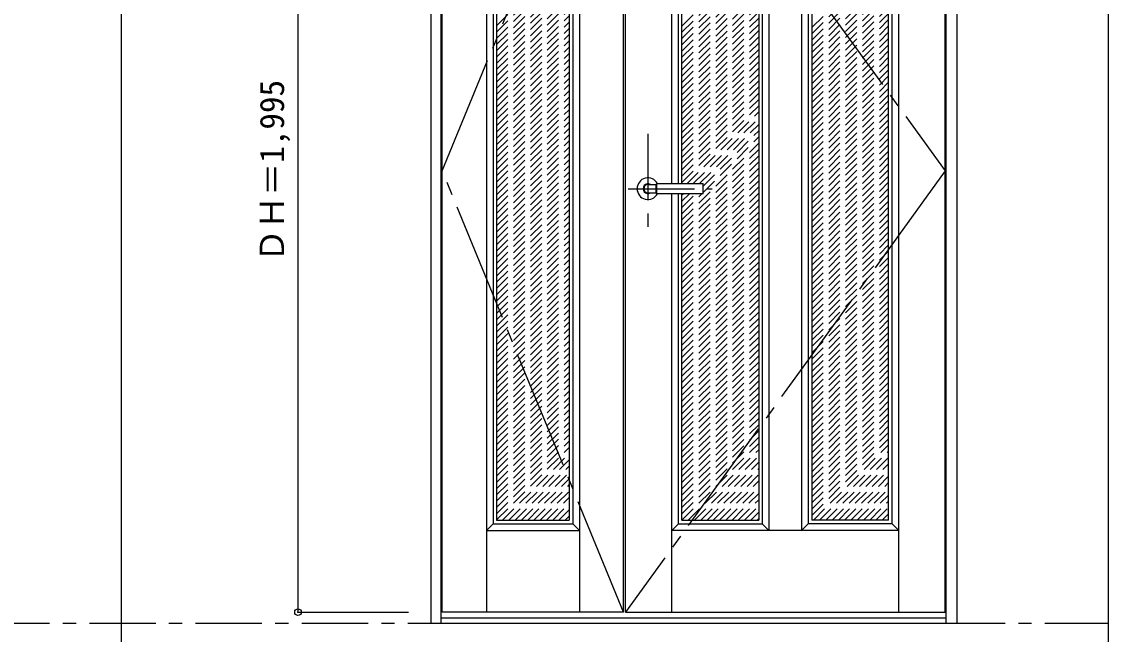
# Model space of a CAD drawing. Units: millimetres, scale not verified. Extents: x -6000 to 5700, y -4307 to 4260.
# Drawn here: x -3483 to -1027, y -2588 to -1202 of the extents above; entities that cross this region are included whole.
import ezdxf
from ezdxf.enums import TextEntityAlignment as Align

# ---------------------------------------------------------------- set-up
doc = ezdxf.new("R2010")
doc.units = ezdxf.units.MM
doc.header["$LTSCALE"] = 30
doc.header["$PDMODE"] = 32
doc.header["$PDSIZE"] = 15
for name, pattern in [('CHAIN1', [8, 5, -1, 1, -1]), ('CHAIN2', [12, 9, -1, 1, -1]), ('DASHED1', [1.8, 1.2, -0.6])]:
    doc.linetypes.add(name, pattern=pattern)
for name, color, linetype in [('0-1_通り芯', 4, 'CHAIN1'), ('0-2_扉', 3, 'Continuous'), ('0-3_仕上げ', 7, 'Continuous'), ('0-4_枠', 3, 'Continuous'), ('0-5_レバー', 3, 'Continuous'), ('0-7_', 7, 'CHAIN2'), ('0-B_寸法', 7, 'Continuous'), ('0-C_ハッチ', 4, 'DASHED1'), ('F-1_枠', 6, 'Continuous')]:
    doc.layers.add(name, color=color, linetype=linetype)
doc.styles.add('ＭＳ ゴシック', font='')
doc.styles.get('ＭＳ ゴシック').set_extended_font_data('MS Gothic')

msp = doc.modelspace()

# ---------------------------------------------------------------- linework, layer by layer
at = {"layer": '0-1_通り芯'}
for p, q in [((-2067.4, -1456), (-2067.4, -1666)), ((-2112.4, -1580), (-1922.4, -1580))]:
    msp.add_line(p, q, dxfattribs=at)
at = {"layer": '0-1_通り芯', "color": 7}
msp.add_line((-5490, -2562.5), (-1026.8, -2562.5), dxfattribs=at)
at = {"layer": '0-2_扉'}
for p, q in [((-2532.4, -2537.5), (-2532.4, -542.5)), ((-2122.4, -2537.5), (-2122.4, -542.5)), ((-2118.4, -2537.5), (-2118.4, -542.5)), ((-1395.4, -2537.5), (-1395.4, -542.5)), ((-2122.4, -2537.5), (-2532.4, -2537.5)), ((-2118.4, -2537.5), (-1395.4, -2537.5))]:
    msp.add_line(p, q, dxfattribs=at)
at = {"layer": '0-3_仕上げ'}
for p, q in [((-2432.4, -542.5), (-2432.4, -2537.5)), ((-2222.4, -542.5), (-2222.4, -2537.5)), ((-2013.4, -1568.5), (-2013.4, -542.5)), ((-1500.4, -2537.5), (-1500.4, -542.5)), ((-1793.9, -677.5), (-1793.9, -2352.5)), ((-1719.9, -677.5), (-1719.9, -2352.5)), ((-2013.4, -2537.5), (-2013.4, -1591.5)), ((-2417.4, -2337.5), (-2432.4, -2352.5)), ((-2432.4, -2352.5), (-2222.4, -2352.5)), ((-2237.4, -2337.5), (-2222.4, -2352.5)), ((-1998.4, -2337.5), (-2013.4, -2352.5)), ((-1500.4, -2352.5), (-2013.4, -2352.5)), ((-1808.9, -2337.5), (-1793.9, -2352.5)), ((-1704.9, -2337.5), (-1719.9, -2352.5)), ((-1515.4, -2337.5), (-1500.4, -2352.5))]:
    msp.add_line(p, q, dxfattribs=at)
at = {"layer": '0-3_仕上げ', "color": 4}
for p, q in [((-2409.4, -700.5), (-2409.4, -2329.5)), ((-2245.4, -700.5), (-2245.4, -2329.5)), ((-1990.4, -1568.5), (-1990.4, -700.5)), ((-1816.9, -700.5), (-1816.9, -2329.5)), ((-1696.9, -700.5), (-1696.9, -2329.5)), ((-1523.4, -2329.5), (-1523.4, -700.5)), ((-1990.4, -2329.5), (-1990.4, -1591.5)), ((-2409.4, -2329.5), (-2245.4, -2329.5)), ((-1990.4, -2329.5), (-1816.9, -2329.5)), ((-1523.4, -2329.5), (-1696.9, -2329.5))]:
    msp.add_line(p, q, dxfattribs=at)
at = {"layer": '0-3_仕上げ', "color": 3}
for p, q in [((-2237.4, -692.5), (-2237.4, -2337.5)), ((-1998.4, -1568.5), (-1998.4, -692.5)), ((-1808.9, -692.5), (-1808.9, -2337.5)), ((-1704.9, -692.5), (-1704.9, -2337.5)), ((-1515.4, -2337.5), (-1515.4, -692.5)), ((-1998.4, -2337.5), (-1998.4, -1591.5)), ((-1998.4, -2337.5), (-1808.9, -2337.5)), ((-1515.4, -2337.5), (-1704.9, -2337.5))]:
    msp.add_line(p, q, dxfattribs=at)
msp.add_lwpolyline([(-2417.4, -692.5), (-2417.4, -2337.5), (-2237.4, -2337.5)], dxfattribs=at)
at = {"layer": '0-4_枠'}
for p, q in [((-2558.4, -515.5), (-2558.4, -2562.5)), ((-2534.4, -2562.5), (-2534.4, -515.5)), ((-1393.4, -2562.5), (-1393.4, -515.5)), ((-1369.4, -515.5), (-1369.4, -2562.5)), ((-2534.4, -2550.5), (-1393.4, -2550.5)), ((-2558.4, -2562.5), (-1369.4, -2562.5))]:
    msp.add_line(p, q, dxfattribs=at)
at = {"layer": '0-5_レバー'}
for p, q in [((-2067.4, -1570.5), (-2048.4, -1570.5)), ((-2048.4, -1569.5), (-2047.4, -1568.5)), ((-2048.4, -1590.5), (-2048.4, -1569.5)), ((-2047.4, -1568.5), (-1943.4, -1568.5)), ((-1942.4, -1569.5), (-1943.4, -1568.5)), ((-1942.4, -1590.5), (-1942.4, -1569.5)), ((-2067.4, -1589.5), (-2048.4, -1589.5)), ((-2048.4, -1590.5), (-2047.4, -1591.5)), ((-1943.4, -1591.5), (-2047.4, -1591.5)), ((-1942.4, -1590.5), (-1943.4, -1591.5))]:
    msp.add_line(p, q, dxfattribs=at)
at = {"layer": '0-5_レバー', "color": 4}
for p, q in [((-2047.4, -1591.5), (-2047.4, -1568.5)), ((-1943.4, -1568.5), (-1943.4, -1591.5))]:
    msp.add_line(p, q, dxfattribs=at)
for radius, start, end in [(24.55, 27.93255, 332.06745), (11, 59.72736, 300.27264)]:
    msp.add_arc((-2067.4, -1580), radius, start, end, dxfattribs=at)
at = {"layer": '0-5_レバー'}
msp.add_arc((-2067.4, -1580), 9.5, 90, 270, dxfattribs=at)
at = {"layer": '0-7_'}
for points in [[(-2122.4, -2537.5), (-2532.4, -1540), (-2122.4, -542.5)], [(-2118.4, -542.5), (-1395.4, -1540), (-2118.4, -2537.5)]]:
    msp.add_lwpolyline(points, dxfattribs=at)
at = {"layer": '0-B_寸法', "color": 4}
for p, q in [((-2858.4, -542.5), (-2858.4, -2537.5)), ((-2858.4, -2537.5), (-2608.4, -2537.5))]:
    msp.add_line(p, q, dxfattribs=at)
at = {"layer": '0-B_寸法'}
msp.add_point((-2858.4, -2537.5), dxfattribs=at)
at = {"layer": '0-C_ハッチ'}
for p, q in [((-2409.4, -1211.77), (-2245.4, -1047.77)), ((-1990.4, -1212.27), (-1816.9, -1038.77)), ((-1990.4, -1226.42), (-1816.9, -1052.92)), ((-1696.9, -1215.76), (-1523.4, -1042.26)), ((-2409.4, -1225.92), (-2245.4, -1061.92)), ((-2409.4, -1240.06), (-2245.4, -1076.06)), ((-1990.4, -1240.56), (-1816.9, -1067.06)), ((-1696.9, -1229.9), (-1523.4, -1056.4)), ((-1696.9, -1244.04), (-1523.4, -1070.54)), ((-2409.4, -1254.2), (-2245.4, -1090.2)), ((-2409.4, -1268.34), (-2245.4, -1104.34)), ((-1990.4, -1254.7), (-1816.9, -1081.2)), ((-1990.4, -1268.84), (-1816.9, -1095.34)), ((-1696.9, -1258.18), (-1523.4, -1084.68)), ((-1696.9, -1272.33), (-1523.4, -1098.83)), ((-2409.4, -1282.48), (-2245.4, -1118.48)), ((-1990.4, -1282.98), (-1816.9, -1109.48)), ((-1990.4, -1297.13), (-1816.9, -1123.63)), ((-1696.9, -1286.47), (-1523.4, -1112.97)), ((-1696.9, -1300.61), (-1523.4, -1127.11)), ((-2409.4, -1296.63), (-2245.4, -1132.63)), ((-2409.4, -1310.77), (-2245.4, -1146.77)), ((-1990.4, -1311.27), (-1816.9, -1137.77)), ((-1990.4, -1325.41), (-1816.9, -1151.91)), ((-1696.9, -1314.75), (-1523.4, -1141.25)), ((-2409.4, -1324.91), (-2245.4, -1160.91)), ((-2409.4, -1339.05), (-2245.4, -1175.05)), ((-1990.4, -1339.55), (-1816.9, -1166.05)), ((-1696.9, -1328.89), (-1523.4, -1155.39)), ((-1696.9, -1343.04), (-1523.4, -1169.54)), ((-2409.4, -1353.19), (-2245.4, -1189.19)), ((-2409.4, -1367.34), (-2245.4, -1203.34)), ((-1990.4, -1353.69), (-1816.9, -1180.19)), ((-1990.4, -1367.84), (-1816.9, -1194.34)), ((-1696.9, -1357.18), (-1523.4, -1183.68)), ((-1696.9, -1371.32), (-1523.4, -1197.82)), ((-2409.4, -1381.48), (-2245.4, -1217.48)), ((-1990.4, -1381.98), (-1816.9, -1208.48)), ((-1990.4, -1396.12), (-1816.9, -1222.62)), ((-1696.9, -1385.46), (-1523.4, -1211.96)), ((-1696.9, -1399.61), (-1523.4, -1226.11)), ((-2409.4, -1395.62), (-2245.4, -1231.62)), ((-2409.4, -1409.76), (-2245.4, -1245.76)), ((-1990.4, -1410.26), (-1816.9, -1236.76)), ((-1990.4, -1424.4), (-1816.9, -1250.9)), ((-1696.9, -1413.75), (-1523.4, -1240.25)), ((-2409.4, -1423.91), (-2245.4, -1259.91)), ((-2409.4, -1438.05), (-2245.4, -1274.05)), ((-1990.4, -1438.55), (-1816.9, -1265.05)), ((-1696.9, -1427.89), (-1523.4, -1254.39)), ((-1696.9, -1442.03), (-1523.4, -1268.53)), ((-2409.4, -1452.19), (-2245.4, -1288.19)), ((-1990.4, -1452.69), (-1816.9, -1279.19)), ((-1990.4, -1466.83), (-1816.9, -1293.33)), ((-1696.9, -1456.17), (-1523.4, -1282.67)), ((-1696.9, -1470.32), (-1523.4, -1296.82)), ((-2409.4, -1466.33), (-2245.4, -1302.33)), ((-2409.4, -1480.47), (-2245.4, -1316.47)), ((-1990.4, -1480.97), (-1816.9, -1307.47)), ((-1990.4, -1495.12), (-1816.9, -1321.62)), ((-1696.9, -1484.46), (-1523.4, -1310.96)), ((-1696.9, -1498.6), (-1523.4, -1325.1)), ((-2409.4, -1494.62), (-2245.4, -1330.62)), ((-2409.4, -1508.76), (-2245.4, -1344.76)), ((-1990.4, -1509.26), (-1816.9, -1335.76)), ((-1990.4, -1523.4), (-1816.9, -1349.9)), ((-1696.9, -1512.74), (-1523.4, -1339.24)), ((-2409.4, -1522.9), (-2245.4, -1358.9)), ((-2409.4, -1537.04), (-2245.4, -1373.04)), ((-1990.4, -1537.54), (-1816.9, -1364.04)), ((-1696.9, -1526.88), (-1523.4, -1353.38)), ((-1696.9, -1541.03), (-1523.4, -1367.53)), ((-2409.4, -1551.18), (-2245.4, -1387.18)), ((-1990.4, -1551.68), (-1816.9, -1378.18)), ((-1990.4, -1565.83), (-1816.9, -1392.33)), ((-1696.9, -1555.17), (-1523.4, -1381.67)), ((-1696.9, -1569.31), (-1523.4, -1395.81)), ((-2409.4, -1565.33), (-2245.4, -1401.33)), ((-2409.4, -1579.47), (-2245.4, -1415.47)), ((-1978.93, -1568.5), (-1816.9, -1406.47)), ((-1964.79, -1568.5), (-1816.9, -1420.61)), ((-1696.9, -1583.45), (-1523.4, -1409.95)), ((-1696.9, -1597.6), (-1523.4, -1424.1)), ((-2409.4, -1593.61), (-2245.4, -1429.61)), ((-2409.4, -1607.75), (-2245.4, -1443.75)), ((-1950.65, -1568.5), (-1816.9, -1434.75)), ((-1942.4, -1574.39), (-1816.9, -1448.89)), ((-1696.9, -1611.74), (-1523.4, -1438.24)), ((-2409.4, -1621.9), (-2245.4, -1457.9)), ((-2409.4, -1636.04), (-2245.4, -1472.04)), ((-1942.4, -1588.54), (-1816.9, -1463.04)), ((-1696.9, -1625.88), (-1523.4, -1452.38)), ((-1696.9, -1640.02), (-1523.4, -1466.52)), ((-2409.4, -1650.18), (-2245.4, -1486.18)), ((-1990.4, -1650.68), (-1816.9, -1477.18)), ((-1990.4, -1664.82), (-1816.9, -1491.32)), ((-1696.9, -1654.16), (-1523.4, -1480.66)), ((-1696.9, -1668.31), (-1523.4, -1494.81)), ((-2409.4, -1664.32), (-2245.4, -1500.32)), ((-2409.4, -1678.46), (-2245.4, -1514.46)), ((-1990.4, -1678.96), (-1816.9, -1505.46)), ((-1990.4, -1693.11), (-1816.9, -1519.61)), ((-1696.9, -1682.45), (-1523.4, -1508.95)), ((-2409.4, -1692.61), (-2245.4, -1528.61)), ((-2409.4, -1706.75), (-2245.4, -1542.75)), ((-1990.4, -1707.25), (-1816.9, -1533.75)), ((-1696.9, -1696.59), (-1523.4, -1523.09)), ((-1696.9, -1710.73), (-1523.4, -1537.23)), ((-2409.4, -1720.89), (-2245.4, -1556.89)), ((-2409.4, -1735.03), (-2245.4, -1571.03)), ((-1990.4, -1721.39), (-1816.9, -1547.89)), ((-1990.4, -1735.53), (-1816.9, -1562.03)), ((-1696.9, -1724.87), (-1523.4, -1551.37)), ((-1696.9, -1739.02), (-1523.4, -1565.52)), ((-2409.4, -1749.17), (-2245.4, -1585.17)), ((-1990.4, -1749.67), (-1816.9, -1576.17)), ((-1990.4, -1763.82), (-1816.9, -1590.32)), ((-1990.4, -1594.11), (-1987.79, -1591.5)), ((-1990.4, -1608.25), (-1973.65, -1591.5)), ((-1990.4, -1622.39), (-1959.5, -1591.5)), ((-1990.4, -1636.54), (-1945.36, -1591.5)), ((-1696.9, -1753.16), (-1523.4, -1579.66)), ((-1696.9, -1767.3), (-1523.4, -1593.8)), ((-2409.4, -1763.32), (-2245.4, -1599.32)), ((-2409.4, -1777.46), (-2245.4, -1613.46)), ((-1990.4, -1777.96), (-1816.9, -1604.46)), ((-1990.4, -1792.1), (-1816.9, -1618.6)), ((-1696.9, -1781.44), (-1523.4, -1607.94)), ((-2409.4, -1791.6), (-2245.4, -1627.6)), ((-2409.4, -1805.74), (-2245.4, -1641.74)), ((-1990.4, -1806.24), (-1816.9, -1632.74)), ((-1696.9, -1795.59), (-1523.4, -1622.09)), ((-1696.9, -1809.73), (-1523.4, -1636.23)), ((-2409.4, -1819.89), (-2245.4, -1655.89)), ((-2409.4, -1834.03), (-2245.4, -1670.03)), ((-1990.4, -1820.38), (-1816.9, -1646.88)), ((-1990.4, -1834.53), (-1816.9, -1661.03)), ((-1696.9, -1823.87), (-1523.4, -1650.37)), ((-1696.9, -1838.01), (-1523.4, -1664.51)), ((-2409.4, -1848.17), (-2245.4, -1684.17)), ((-1990.4, -1848.67), (-1816.9, -1675.17)), ((-1990.4, -1862.81), (-1816.9, -1689.31)), ((-1696.9, -1852.15), (-1523.4, -1678.65)), ((-1696.9, -1866.3), (-1523.4, -1692.8)), ((-2409.4, -1862.31), (-2245.4, -1698.31)), ((-2409.4, -1876.45), (-2245.4, -1712.45)), ((-1990.4, -1876.95), (-1816.9, -1703.45)), ((-1990.4, -1891.1), (-1816.9, -1717.6)), ((-1696.9, -1880.44), (-1523.4, -1706.94)), ((-2409.4, -1890.6), (-2245.4, -1726.6)), ((-2409.4, -1904.74), (-2245.4, -1740.74)), ((-1990.4, -1905.24), (-1816.9, -1731.74)), ((-1696.9, -1894.58), (-1523.4, -1721.08)), ((-1696.9, -1908.72), (-1523.4, -1735.22)), ((-2409.4, -1918.88), (-2245.4, -1754.88)), ((-1990.4, -1919.38), (-1816.9, -1745.88)), ((-1990.4, -1933.52), (-1816.9, -1760.02)), ((-1696.9, -1922.86), (-1523.4, -1749.36)), ((-1696.9, -1937.01), (-1523.4, -1763.51)), ((-2409.4, -1933.02), (-2245.4, -1769.02)), ((-2409.4, -1947.16), (-2245.4, -1783.16)), ((-1990.4, -1947.66), (-1816.9, -1774.16)), ((-1990.4, -1961.81), (-1816.9, -1788.31)), ((-1696.9, -1951.15), (-1523.4, -1777.65)), ((-1696.9, -1965.29), (-1523.4, -1791.79)), ((-2409.4, -1961.31), (-2245.4, -1797.31)), ((-2409.4, -1975.45), (-2245.4, -1811.45)), ((-1990.4, -1975.95), (-1816.9, -1802.45)), ((-1990.4, -1990.09), (-1816.9, -1816.59)), ((-1696.9, -1979.43), (-1523.4, -1805.93)), ((-2409.4, -1989.59), (-2245.4, -1825.59)), ((-2409.4, -2003.73), (-2245.4, -1839.73)), ((-1990.4, -2004.23), (-1816.9, -1830.73)), ((-1696.9, -1993.58), (-1523.4, -1820.08)), ((-1696.9, -2007.72), (-1523.4, -1834.22)), ((-2409.4, -2017.88), (-2245.4, -1853.88)), ((-1990.4, -2018.37), (-1816.9, -1844.87)), ((-1990.4, -2032.52), (-1816.9, -1859.02)), ((-1696.9, -2021.86), (-1523.4, -1848.36)), ((-1696.9, -2036), (-1523.4, -1862.5)), ((-2409.4, -2032.02), (-2245.4, -1868.02)), ((-2409.4, -2046.16), (-2245.4, -1882.16)), ((-1990.4, -2046.66), (-1816.9, -1873.16)), ((-1990.4, -2060.8), (-1816.9, -1887.3)), ((-1696.9, -2050.14), (-1523.4, -1876.64)), ((-1696.9, -2064.29), (-1523.4, -1890.79)), ((-2409.4, -2060.3), (-2245.4, -1896.3)), ((-2409.4, -2074.44), (-2245.4, -1910.44)), ((-1990.4, -2074.94), (-1816.9, -1901.44)), ((-1990.4, -2089.09), (-1816.9, -1915.59)), ((-1696.9, -2078.43), (-1523.4, -1904.93)), ((-2409.4, -2088.59), (-2245.4, -1924.59)), ((-2409.4, -2102.73), (-2245.4, -1938.73)), ((-1990.4, -2103.23), (-1816.9, -1929.73)), ((-1696.9, -2092.57), (-1523.4, -1919.07)), ((-1696.9, -2106.71), (-1523.4, -1933.21)), ((-2409.4, -2116.87), (-2245.4, -1952.87)), ((-1990.4, -2117.37), (-1816.9, -1943.87)), ((-1990.4, -2131.51), (-1816.9, -1958.01)), ((-1696.9, -2120.85), (-1523.4, -1947.35)), ((-1696.9, -2135), (-1523.4, -1961.5)), ((-2409.4, -2131.01), (-2245.4, -1967.01)), ((-2409.4, -2145.15), (-2245.4, -1981.15)), ((-1990.4, -2145.65), (-1816.9, -1972.15)), ((-1990.4, -2159.8), (-1816.9, -1986.3)), ((-1696.9, -2149.14), (-1523.4, -1975.64)), ((-2409.4, -2159.3), (-2245.4, -1995.3)), ((-2409.4, -2173.44), (-2245.4, -2009.44)), ((-1990.4, -2173.94), (-1816.9, -2000.44)), ((-1696.9, -2163.28), (-1523.4, -1989.78)), ((-1696.9, -2177.42), (-1523.4, -2003.92)), ((-2409.4, -2187.58), (-2245.4, -2023.58)), ((-2409.4, -2201.72), (-2245.4, -2037.72)), ((-1990.4, -2188.08), (-1816.9, -2014.58)), ((-1990.4, -2202.22), (-1816.9, -2028.72)), ((-1696.9, -2191.57), (-1523.4, -2018.07)), ((-1696.9, -2205.71), (-1523.4, -2032.21)), ((-2409.4, -2215.87), (-2245.4, -2051.87)), ((-1990.4, -2216.36), (-1816.9, -2042.86)), ((-1990.4, -2230.51), (-1816.9, -2057.01)), ((-1696.9, -2219.85), (-1523.4, -2046.35)), ((-1696.9, -2233.99), (-1523.4, -2060.49)), ((-2409.4, -2230.01), (-2245.4, -2066.01)), ((-2409.4, -2244.15), (-2245.4, -2080.15)), ((-1990.4, -2244.65), (-1816.9, -2071.15)), ((-1990.4, -2258.79), (-1816.9, -2085.29)), ((-1696.9, -2248.13), (-1523.4, -2074.63)), ((-2409.4, -2258.29), (-2245.4, -2094.29)), ((-2409.4, -2272.43), (-2245.4, -2108.43)), ((-1990.4, -2272.93), (-1816.9, -2099.43)), ((-1696.9, -2262.28), (-1523.4, -2088.78)), ((-1696.9, -2276.42), (-1523.4, -2102.92)), ((-2409.4, -2286.58), (-2245.4, -2122.58)), ((-2409.4, -2300.72), (-2245.4, -2136.72)), ((-1990.4, -2287.08), (-1816.9, -2113.58)), ((-1990.4, -2301.22), (-1816.9, -2127.72)), ((-1696.9, -2290.56), (-1523.4, -2117.06)), ((-1696.9, -2304.7), (-1523.4, -2131.2)), ((-2409.4, -2314.86), (-2245.4, -2150.86)), ((-1990.4, -2315.36), (-1816.9, -2141.86)), ((-1990.4, -2329.5), (-1816.9, -2156)), ((-1696.9, -2318.84), (-1523.4, -2145.34)), ((-1693.41, -2329.5), (-1523.4, -2159.49)), ((-2409.4, -2329), (-2245.4, -2165)), ((-2395.76, -2329.5), (-2245.4, -2179.14)), ((-1976.26, -2329.5), (-1816.9, -2170.14)), ((-1962.11, -2329.5), (-1816.9, -2184.29)), ((-1679.27, -2329.5), (-1523.4, -2173.63)), ((-2381.61, -2329.5), (-2245.4, -2193.29)), ((-2367.47, -2329.5), (-2245.4, -2207.43)), ((-1947.97, -2329.5), (-1816.9, -2198.43)), ((-1665.13, -2329.5), (-1523.4, -2187.77)), ((-1650.99, -2329.5), (-1523.4, -2201.91)), ((-2353.33, -2329.5), (-2245.4, -2221.57)), ((-1933.83, -2329.5), (-1816.9, -2212.57)), ((-1919.69, -2329.5), (-1816.9, -2226.71)), ((-1636.84, -2329.5), (-1523.4, -2216.06)), ((-1622.7, -2329.5), (-1523.4, -2230.2)), ((-2339.19, -2329.5), (-2245.4, -2235.71)), ((-2325.04, -2329.5), (-2245.4, -2249.86)), ((-1905.55, -2329.5), (-1816.9, -2240.85)), ((-1891.4, -2329.5), (-1816.9, -2255)), ((-1608.56, -2329.5), (-1523.4, -2244.34)), ((-1594.42, -2329.5), (-1523.4, -2258.48)), ((-2310.9, -2329.5), (-2245.4, -2264)), ((-2296.76, -2329.5), (-2245.4, -2278.14)), ((-1877.26, -2329.5), (-1816.9, -2269.14)), ((-1863.12, -2329.5), (-1816.9, -2283.28)), ((-1580.28, -2329.5), (-1523.4, -2272.62)), ((-2282.62, -2329.5), (-2245.4, -2292.28)), ((-2268.48, -2329.5), (-2245.4, -2306.42)), ((-1848.98, -2329.5), (-1816.9, -2297.42)), ((-1566.13, -2329.5), (-1523.4, -2286.77)), ((-1551.99, -2329.5), (-1523.4, -2300.91)), ((-2254.33, -2329.5), (-2245.4, -2320.57)), ((-1834.83, -2329.5), (-1816.9, -2311.57)), ((-1820.69, -2329.5), (-1816.9, -2325.71)), ((-1537.85, -2329.5), (-1523.4, -2315.05)), ((-1523.71, -2329.5), (-1523.4, -2329.19))]:
    msp.add_line(p, q, dxfattribs=at)
at = {"layer": 'F-1_枠'}
for p, q in [((-3258.4, 4175), (-3258.4, -3790)), ((-1026.8, 4175), (-1026.8, -3790))]:
    msp.add_line(p, q, dxfattribs=at)

# ---------------------------------------------------------------- texts
at = {"layer": '0-B_寸法', "style": 'ＭＳ ゴシック'}
msp.add_text('ＤＨ＝1,995', height=54.99, rotation=90, dxfattribs=at).set_placement((-2873.4, -1746.25), align=Align.BOTTOM_LEFT)

doc.saveas('drawing.dxf')
